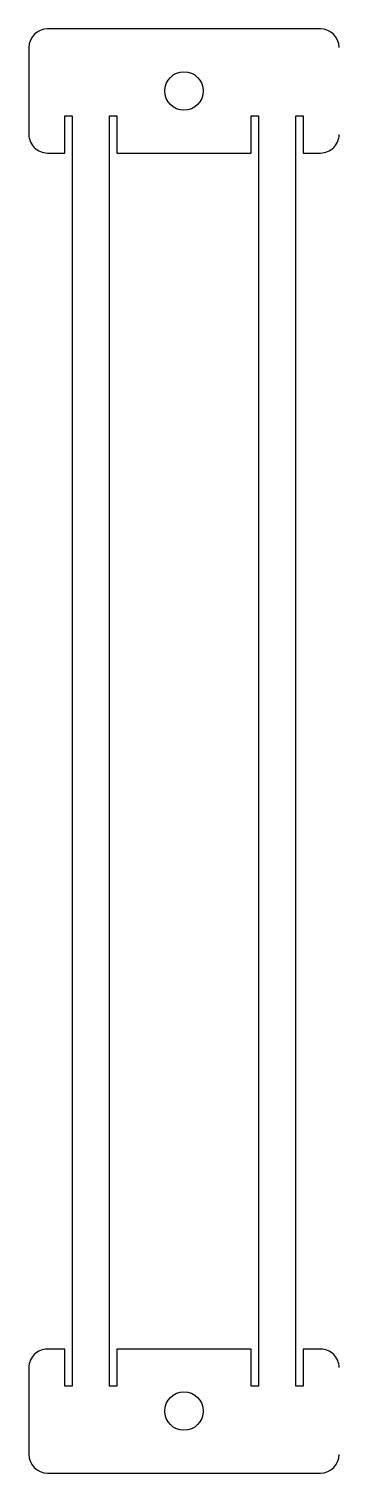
# Model space of a CAD drawing. Extents: x 18 to 666, y 7 to 290.
# Drawn here: x 315.6 to 365.6, y 39 to 271.7 of the extents above; entities that cross this region are included whole.
import ezdxf

# ---------------------------------------------------------------- set-up
doc = ezdxf.new("R2010")
doc.units = 0
doc.layers.add('GR1-1', color=3, linetype='CONTINUOUS')

msp = doc.modelspace()

# ---------------------------------------------------------------- linework, layer by layer
at = {"layer": 'GR1-1', "color": 3, "linetype": 'Continuous'}
for p, q in [((362.576, 271.729), (318.576, 271.729)), ((315.576, 268.729), (315.576, 254.729)), ((321.376, 257.729), (322.576, 257.729)), ((321.376, 251.729), (321.376, 257.729)), ((322.576, 257.729), (322.576, 53.007)), ((328.576, 257.729), (329.776, 257.729)), ((328.576, 53.007), (328.576, 257.729)), ((329.776, 257.729), (329.776, 251.729)), ((351.376, 251.729), (351.376, 257.729)), ((351.376, 257.729), (352.576, 257.729)), ((352.576, 257.729), (352.576, 53.007)), ((358.576, 53.007), (358.576, 257.729)), ((358.576, 257.729), (359.776, 257.729)), ((359.776, 257.729), (359.776, 251.729)), ((318.576, 251.729), (321.376, 251.729)), ((329.776, 251.729), (351.376, 251.729)), ((359.776, 251.729), (362.576, 251.729)), ((321.376, 59.007), (318.576, 59.007)), ((321.376, 53.007), (321.376, 59.007)), ((351.376, 59.007), (329.776, 59.007)), ((329.776, 59.007), (329.776, 53.007)), ((351.376, 53.007), (351.376, 59.007)), ((362.576, 59.007), (359.776, 59.007)), ((359.776, 59.007), (359.776, 53.007)), ((315.576, 56.007), (315.576, 42.007)), ((322.576, 53.007), (321.376, 53.007)), ((329.776, 53.007), (328.576, 53.007)), ((352.576, 53.007), (351.376, 53.007)), ((359.776, 53.007), (358.576, 53.007)), ((318.576, 39.007), (362.576, 39.007))]:
    msp.add_line(p, q, dxfattribs=at)
for centre in [(340.576, 261.729), (340.576, 49.007)]:
    msp.add_circle(centre, 3.1, dxfattribs=at)
for centre, start, end in [((318.576, 268.729), 90.00013, 179.99994), ((362.576, 268.729), 0.00006, 89.99987), ((318.576, 254.729), 179.99996, 270.00011), ((362.576, 254.729), 269.99988, 0.00004), ((318.576, 56.007), 89.99989, 180.00004), ((362.576, 56.007), 359.99996, 90.00012), ((318.576, 42.007), 180.00006, 269.99987), ((362.576, 42.007), 270.00013, 359.99994)]:
    msp.add_arc(centre, 3, start, end, dxfattribs=at)

doc.saveas('drawing.dxf')
